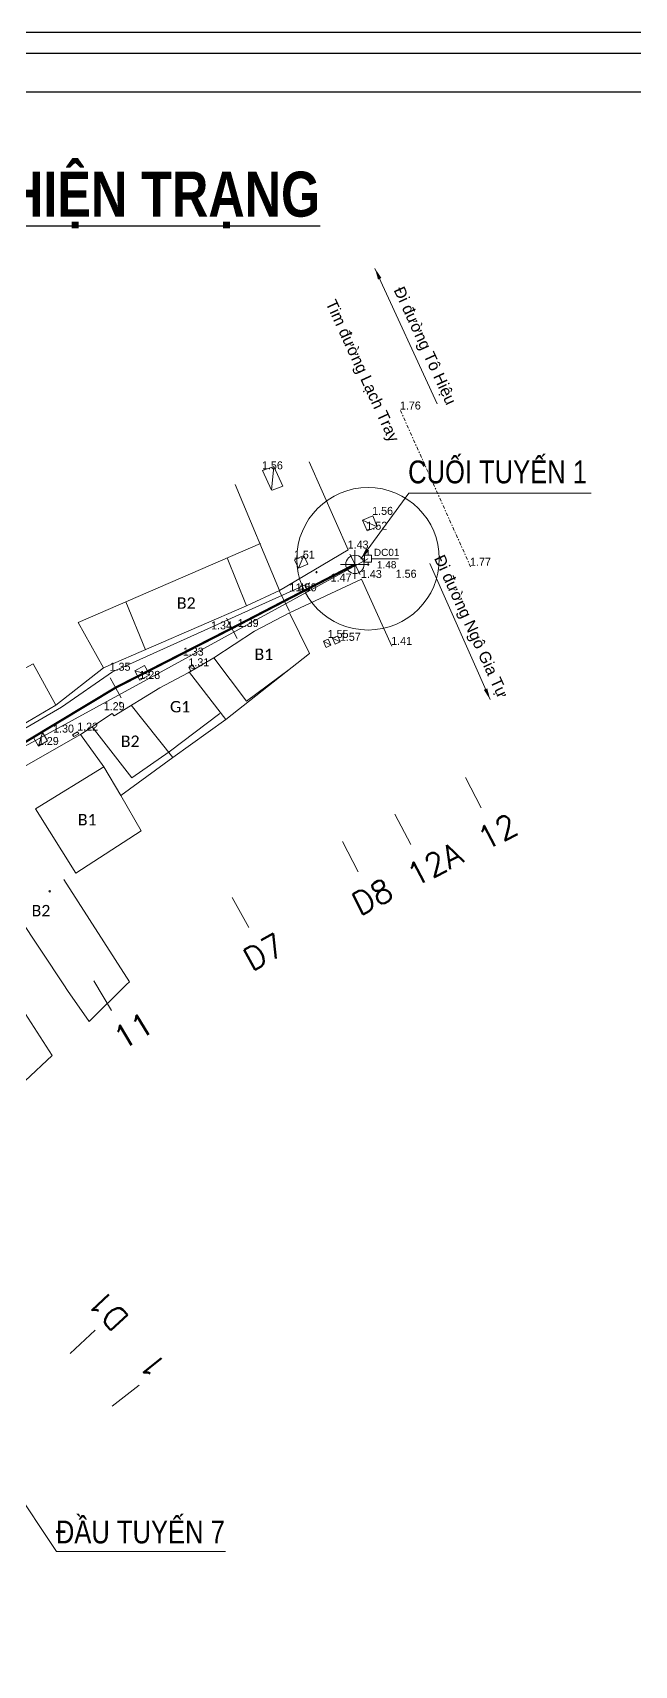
# Model space of a CAD drawing. Header units: metres. Extents: x 596585 to 599449, y 2303977 to 2307363.
# Drawn here: x 598327 to 598379.7, y 2304804.3 to 2304947.1 of the extents above; entities that cross this region are included whole.
import ezdxf
from ezdxf.enums import TextEntityAlignment as Align

# ---------------------------------------------------------------- set-up
doc = ezdxf.new("R2010")
doc.units = ezdxf.units.M
doc.header["$MEASUREMENT"] = 0
doc.header["$PDMODE"] = 2
doc.header["$PDSIZE"] = 0.1
for name, pattern in [('CENTERX2', [4, 2.5, -0.5, 0.5, -0.5]), ('DASHDOTTED', [0.2, 0.1, -0.05, 0, -0.05]), ('HIDDEN', [0.375, 0.25, -0.125])]:
    doc.linetypes.add(name, pattern=pattern)
for name, color, linetype in [('duong', 3, 'Continuous'), ('DUONG NUOC', 2, 'Continuous'), ('ga', 5, 'Continuous'), ('GHI CHU', 7, 'Continuous'), ('GHICHU', 7, 'Continuous'), ('KHUNGTEN', 5, 'Continuous'), ('KYHIEU', 250, 'Continuous'), ('pntelev', 2, 'Continuous'), ('thep', 2, 'Continuous'), ('tram', 6, 'Continuous'), ('TUYEN', 7, 'Continuous')]:
    doc.layers.add(name, color=color, linetype=linetype)
for name, color, linetype, lineweight in [('LC Dim', 8, 'Continuous', 18), ('LC Khac', 4, 'Continuous', 9), ('LC MANH DUT', 35, 'HIDDEN', 5), ('LC Net manh', 239, 'Continuous', 5), ('LC Text2', 7, 'Continuous', 25), ('Level 10', 7, 'Continuous', 0)]:
    doc.layers.add(name, color=color, linetype=linetype, lineweight=lineweight)
doc.styles.add('ghi chu', font='arial.ttf')
doc.styles.add('LC 1', font='')
doc.styles.add('LC3', font='', dxfattribs={"width": 0.8})
doc.styles.add('Legend', font='calibri.ttf')
doc.styles.add('STYLE1', font='')
doc.styles.add('T2', font='', dxfattribs={"width": 0.8})
doc.styles.add('TENCOC', font='Vnromanc.shx')
doc.styles.get('LC 1').set_extended_font_data('.VnAvantH', bold=True)
doc.styles.get('LC3').set_extended_font_data('.VnArialH', bold=True)
doc.styles.get('STYLE1').set_extended_font_data('.VnArial')
doc.styles.get('T2').set_extended_font_data('.VnArialH')
doc.dimstyles.get("Standard").update_dxf_attribs({"dimtxt": 0.18, "dimasz": 0.18, "dimexe": 0.18, "dimexo": 0.0625, "dimgap": 0.09, "dimtad": 0, "dimtih": 1, "dimtoh": 1, "dimdec": 4, "dimzin": 0, "dimdsep": 46, "dimtxsty": 'Standard', "dimcen": 0.09, "dimadec": 0, "dimazin": 0, "dimtfac": 1, "dimtdec": 4, "dimtofl": 0, "dimtmove": 0, "dimatfit": 3, "dimfxl": 1, "dimtolj": 1, "dimtzin": 0, "dimarcsym": 0})

# ---------------------------------------------------------------- blocks, each defined once
blk = doc.blocks.new('dc')
at = {"layer": 'KYHIEU', "color": 1, "lineweight": 0}
blk.add_lwpolyline([(-0.5, -0.5), (0.5, -0.5), (0.5, 0.5), (-0.5, 0.5)], close=True, dxfattribs=at)
at = {"layer": 'KYHIEU', "color": 1, "lineweight": 0, "const_width": 0.025}
blk.add_lwpolyline([(-0.04, 0, 1), (0.04, 0, 1)], format="xyb", close=True, dxfattribs=at)
at = {"layer": 'KYHIEU', "color": 1, "lineweight": 0}
for points in [[(0, 0.5), (0, 1)], [(0.5, 0), (1, 0)], [(-0.5, 0), (-1, 0)], [(0, -0.5), (0, -1)]]:
    blk.add_lwpolyline(points, dxfattribs=at)
blk = doc.blocks.new('a2')
at = {"layer": 'Defpoints', "flags": 128}
blk.add_lwpolyline([(297, 102.507), (0, 102.507), (0, -102.507), (297, -102.507)], close=True, dxfattribs=at)
at = {"layer": 'KHUNGTEN'}
blk.add_lwpolyline([(295.885, -100.496), (10, -100.496), (10, 101.392), (295.885, 101.392)], close=True, dxfattribs=at)
at = {"layer": 'thep'}
blk.add_lwpolyline([(293.77, -98.381), (12.115, -98.381), (12.115, 99.277), (293.77, 99.277)], close=True, dxfattribs=at)
blk = doc.blocks.new('TIEUDE1')
at = {"layer": 'LC Text2', "color": 7, "style": 'LC 1'}
blk.add_attdef('TIªU§Ò', text='', height=5, dxfattribs=at).set_placement((0, 0), align=Align.BOTTOM_CENTER)
blk.add_attdef('TL', text='', height=3, dxfattribs=at).set_placement((0, -2), align=Align.TOP_CENTER)
blk = doc.blocks.new('bu lon')
at = {"layer": 'LC Khac', "color": 9}
for p, q in [((0.786, 0), (-0.786, 0)), ((0, -0.786), (0, 0.786))]:
    blk.add_line(p, q, dxfattribs=at)
at = {"layer": 'LC Khac', "color": 7}
blk.add_circle((0, 0), 0.5, dxfattribs=at)
blk = doc.blocks.new('MM')
at = {"layer": 'LC Khac', "xscale": 2.289702860291335, "yscale": 2.289702860291335, "zscale": 2.289702860291335}
blk.add_blockref('bu lon', (0, 0), dxfattribs=at)
blk = doc.blocks.new('COCTRENTUYEN')
at = {"layer": 'TUYEN', "color": 2, "lineweight": 0}
for p, q in [((150.94, 257.83), (151.86, 256.05)), ((140.17, 252.24), (141.09, 250.46)), ((129.98, 247.03), (130.96, 245.28)), ((161.07, 238.3), (162.45, 235.64)), ((154.89, 235.09), (156.28, 232.43)), ((150.3, 232.71), (151.68, 230.05)), ((140.67, 227.8), (142.13, 225.18)), ((128.57, 220.5), (130.11, 217.93))]:
    blk.add_line(p, q, dxfattribs=at)
at = {"layer": 'TUYEN', "color": 3, "lineweight": 0}
for p, q in [((126.48, 187.9), (128.69, 189.94)), ((130.16, 183.29), (132.52, 185.15))]:
    blk.add_line(p, q, dxfattribs=at)
at = {"layer": 'TUYEN', "color": 1, "linetype": 'CENTERX2', "lineweight": 40, "const_width": 0.2}
blk.add_lwpolyline([(0, 0), (9.33, 34.54), (26.36, 91.65), (41.92, 141.27), (44.53, 156.91), (53.43, 191.27, -0.195591), (64.67, 206.38), (105, 230.82), (130.47, 246.16), (140.63, 251.35), (151.4, 256.94)], format="xyb", dxfattribs=at)
at = {"layer": 'TUYEN', "color": 2, "lineweight": 0, "flags": 128}
blk.add_lwpolyline([(144.76, 254.62), (145.68, 252.85)], dxfattribs=at)
at = {"layer": 'LC MANH DUT', "xscale": 0.6987324145411622, "yscale": 0.6987324145411622, "zscale": 0.6987324145411622, "rotation": 359.999216292062}
blk.add_blockref('MM', (151.4, 256.94, 0), dxfattribs=at)
at = {"layer": 'LC Text2', "style": 'T2', "width": 0.8}
for s, p in [('cuèi tuyÕn 1', (156.05, 264.03, 0)), ('®Çu tuyÕn 7', (125.24, 171.3, 0))]:
    blk.add_text(s, height=2, rotation=0.0008, dxfattribs=at).set_placement(p)
at = {"layer": 'TUYEN', "color": 2, "lineweight": 0, "style": 'TENCOC'}
for s, rotation, p in [('12', 27.4316, (162.8, 231.87)), ('12A', 27.4316, (156.62, 228.67)), ('D8', 27.4316, (151.82, 226.17)), ('D7', 29.0645, (142.37, 221.31)), ('11', 31.0494, (131.06, 214.41))]:
    blk.add_text(s, height=2, rotation=rotation, dxfattribs=at).set_placement(p)
at = {"layer": 'TUYEN', "color": 3, "lineweight": 0, "style": 'TENCOC'}
for s, rotation, p in [('D1', 132.6225, (131.74, 191.05)), ('1', 128.2765, (135.07, 186.76))]:
    blk.add_text(s, height=2, rotation=rotation, dxfattribs=at).set_placement(p)
at = {"layer": 'LC Dim', "lineweight": 0}
for points in [[(151.92, 257.43, 0), (156.1, 263.18, 0), (172.06, 263.18, 0)], [(121.41, 176.41), (125.29, 170.6), (140.09, 170.6)]]:
    blk.add_leader(points, dimstyle='Standard', override={"dimasz": 1, "dimgap": 0.09, "dimtad": 0, "dimdsep": 0, "dimtix": 1, "dimlwd": 0, "dimlwe": 0}, dxfattribs=at)

msp = doc.modelspace()

# ---------------------------------------------------------------- linework, layer by layer
at = {"layer": 'duong', "color": 4, "linetype": 'DASHDOTTED', "lineweight": 0, "ltscale": 3}
msp.add_line((598365.353, 2304900.389), (598359.219, 2304914.06), dxfattribs=at)
at = {"layer": 'duong', "color": 4, "linetype": 'Continuous', "lineweight": 0}
for p, q in [((598354.633, 2304901.889), (598351.24, 2304909.587)), ((598348.645, 2304898.325), (598354.633, 2304901.889)), ((598355.809, 2304899.321), (598349.501, 2304896.386)), ((598358.455, 2304893.467), (598355.809, 2304899.321)), ((598345.749, 2304896.977), (598333.246, 2304891.556)), ((598348.645, 2304898.325), (598345.749, 2304896.977)), ((598346.451, 2304894.763), (598349.501, 2304896.386)), ((598342.904, 2304892.45), (598346.451, 2304894.763)), ((598333.246, 2304891.556), (598329.072, 2304888.298)), ((598340.637, 2304891.126), (598342.904, 2304892.45)), ((598334.163, 2304887.366), (598338.17, 2304889.811)), ((598338.17, 2304889.811), (598340.637, 2304891.126)), ((598329.072, 2304888.298), (598325.614, 2304886.255)), ((598331.219, 2304885.731), (598333.994, 2304887.569)), ((598333.994, 2304887.569), (598334.163, 2304887.366)), ((598324.219, 2304881.734), (598331.219, 2304885.731))]:
    msp.add_line(p, q, dxfattribs=at)
at = {"layer": 'duong', "linetype": 'Continuous', "lineweight": 0}
msp.add_circle((598356.376, 2304901.103), 6.233, dxfattribs=at)
at = {"layer": 'DUONG NUOC', "linetype": 'Continuous', "lineweight": 0, "flags": 128}
for points in [[(598329.572, 2304888.118), (598334.03, 2304891.199), (598351.293, 2304898.99)], [(598329.572, 2304888.118), (598305.398, 2304874.059), (598291.124, 2304865.895), (598261.726, 2304847.35), (598256.09, 2304836.468), (598250.121, 2304812.444), (598241.139, 2304781.324)]]:
    msp.add_lwpolyline(points, dxfattribs=at)
at = {"layer": 'ga', "linetype": 'Continuous', "lineweight": 0}
for p, q in [((598347.155, 2304908.826), (598348.133, 2304909.175)), ((598347.948, 2304907.118), (598347.155, 2304908.826)), ((598348.133, 2304909.175), (598347.948, 2304907.118)), ((598348.926, 2304907.467), (598348.133, 2304909.175)), ((598355.899, 2304904.487), (598356.792, 2304904.846)), ((598356.288, 2304903.545), (598355.899, 2304904.487)), ((598355.899, 2304904.487), (598357.182, 2304903.904)), ((598356.288, 2304903.545), (598357.182, 2304903.904)), ((598350.754, 2304901.39), (598350.309, 2304900.266)), ((598351.119, 2304900.642), (598350.754, 2304901.39)), ((598350.309, 2304900.266), (598349.944, 2304901.014)), ((598351.119, 2304900.642), (598350.309, 2304900.266)), ((598353.279, 2304894.163), (598353.95, 2304893.822)), ((598352.475, 2304893.887), (598353.117, 2304893.554)), ((598335.971, 2304891.302), (598336.83, 2304891.767)), ((598336.427, 2304890.495), (598335.971, 2304891.302)), ((598335.974, 2304891.303), (598337.285, 2304890.961)), ((598340.703, 2304891.598), (598341.238, 2304891.477)), ((598336.427, 2304890.495), (598337.285, 2304890.961)), ((598327.901, 2304885.911), (598327.551, 2304884.711)), ((598330.536, 2304885.71), (598330.975, 2304885.964)), ((598330.63, 2304885.546), (598331.068, 2304885.8))]:
    msp.add_line(p, q, dxfattribs=at)
at = {"layer": 'ga', "linetype": 'Continuous', "lineweight": 0, "flags": 128}
for points in [[(598347.978, 2304907.102), (598348.926, 2304907.467)], [(598356.792, 2304904.846), (598357.182, 2304903.904)], [(598349.944, 2304901.014), (598350.754, 2304901.39)], [(598352.9, 2304894.081), (598352.475, 2304893.887)], [(598353.117, 2304893.554), (598352.9, 2304894.081)], [(598353.727, 2304894.359), (598353.279, 2304894.163)], [(598353.502, 2304893.626), (598353.279, 2304894.163)], [(598353.95, 2304893.822), (598353.727, 2304894.359)], [(598352.692, 2304893.36), (598352.475, 2304893.887)], [(598353.117, 2304893.554), (598352.707, 2304893.351)], [(598353.95, 2304893.822), (598353.502, 2304893.626)], [(598336.83, 2304891.767), (598337.285, 2304890.961)], [(598340.703, 2304891.598), (598341.031, 2304891.831), (598341.238, 2304891.477)], [(598340.703, 2304891.598), (598340.892, 2304891.274)], [(598327.113, 2304885.46), (598327.901, 2304885.911)], [(598328.339, 2304885.162), (598327.901, 2304885.911)], [(598330.536, 2304885.71), (598330.63, 2304885.546)], [(598330.975, 2304885.964), (598331.068, 2304885.8)], [(598327.551, 2304884.711), (598327.113, 2304885.46)], [(598327.551, 2304884.711), (598328.339, 2304885.162)]]:
    msp.add_lwpolyline(points, dxfattribs=at)
at = {"layer": 'GHICHU', "lineweight": 0}
msp.add_line((598357.001, 2304901.103), (598359.055, 2304901.103), dxfattribs=at)
at = {"layer": 'Level 10', "color": 8, "linetype": 'ByBlock', "lineweight": 13}
for p, q in [((598348.645, 2304898.325), (598344.75, 2304907.587)), ((598331.02, 2304895.52), (598346.96, 2304902.44)), ((598333.246, 2304891.556), (598331.02, 2304895.52)), ((598343.93, 2304887.03), (598351.244, 2304892.808)), ((598327.1, 2304891.92), (598329.072, 2304888.298)), ((598343.93, 2304887.03), (598340.75, 2304891.15)), ((598339.31, 2304883.72), (598335.67, 2304888.286)), ((598339.31, 2304883.72), (598343.93, 2304887.03)), ((598333.28, 2304882.89), (598331.219, 2304885.731)), ((598334.76, 2304880.4), (598333.28, 2304882.89)), ((598334.76, 2304880.4), (598339.31, 2304883.72)), ((598336.53, 2304877.31), (598334.76, 2304880.4)), ((598330.81, 2304873.59), (598336.53, 2304877.31)), ((598316.331, 2304876.896), (598328.75, 2304857.65)), ((598335.51, 2304864.1), (598329.76, 2304873.05)), ((598329.76, 2304873.05), (598335.51, 2304864.1)), ((598329.76, 2304863.84), (598325.79, 2304869.8)), ((598335.51, 2304864.1), (598335.25, 2304863.87)), ((598330.1, 2304863.33), (598329.76, 2304863.84)), ((598331.98, 2304860.63), (598330.1, 2304863.33)), ((598335.25, 2304863.87), (598331.98, 2304860.63)), ((598328.75, 2304857.65), (598323.33, 2304852.58))]:
    msp.add_line(p, q, dxfattribs=at)
at = {"layer": 'Level 10', "color": 8, "linetype": 'ByBlock', "lineweight": 0}
for p, q in [((598345.749, 2304896.977), (598344.07, 2304901.19)), ((598336.919, 2304893.149), (598335.2, 2304897.33)), ((598349.501, 2304896.386), (598351.244, 2304892.808)), ((598323.57, 2304890.02), (598327.1, 2304891.92)), ((598342.904, 2304892.45), (598345.75, 2304888.65)), ((598345.75, 2304888.65), (598349.48, 2304891.43)), ((598338.99, 2304884.2), (598343.42, 2304887.58)), ((598332.24, 2304886.39), (598335.72, 2304881.95)), ((598335.72, 2304881.95), (598338.99, 2304884.2)), ((598327.29, 2304879.23), (598333.28, 2304882.89)), ((598330.81, 2304873.59), (598327.29, 2304879.23))]:
    msp.add_line(p, q, dxfattribs=at)
at = {"layer": 'Level 10', "color": 8, "linetype": 'Continuous', "lineweight": 0}
for p in [(598351.87, 2304899.93), (598351.87, 2304899.93), (598334.7, 2304888.49), (598328.53, 2304872.02)]:
    msp.add_point(p, dxfattribs=at)
at = {"layer": 'tram', "linetype": 'Continuous', "lineweight": 0, "flags": 128}
msp.add_lwpolyline([(598292.007, 2304865.923), (598356.372, 2304901.097)], dxfattribs=at)

# ---------------------------------------------------------------- block references
at = {"layer": 'GHICHU', "lineweight": 0}
ref = msp.add_blockref('dc', (598356.376, 2304901.103), dxfattribs=dict(at, xscale=0.6250000000103964, yscale=0.6250000000103964, zscale=0.6250000000103964))
ref.add_attrib('T1', 'DC01', dxfattribs={"layer": '0', "color": 1, "height": 0.625, "style": 'STYLE1'}).set_placement((598358.009, 2304901.349), align=Align.CENTER)
ref.add_attrib('4.700', '1.48', dxfattribs={"layer": '0', "color": 1, "height": 0.625, "style": 'STYLE1'}).set_placement((598358.009, 2304900.268), align=Align.CENTER)
at = {"layer": 'LC Text2'}
ref = msp.add_blockref('TIEUDE1', (598328.59, 2304929.847, 0), dxfattribs=dict(at, xscale=0.8000020620485555, yscale=0.8000020620485555, zscale=0.8000020620485555, rotation=359.9999999976748))
ref.add_attrib('TIªU§Ò', '%%Ub×nh ®å hiÖn tr¹ng', dxfattribs={"color": 7, "height": 3.93954, "rotation": 360, "style": 'LC3', "width": 0.8}).set_placement((598328.59, 2304929.847), align=Align.BOTTOM_CENTER)
at = {"layer": 'LC Text2', "linetype": 'Continuous', "lineweight": 0}
msp.add_blockref('COCTRENTUYEN', (598203.833, 2304643.669), dxfattribs=at)
at = {"layer": 'pntelev', "linetype": 'Continuous', "lineweight": 0, "xscale": 1.6, "yscale": 1.6, "zscale": 1.6}
msp.add_blockref('a2', (598022.944, 2304783.116), dxfattribs=at)

# ---------------------------------------------------------------- texts
at = {"layer": 'GHI CHU', "linetype": 'Continuous', "lineweight": 0, "char_height": 1, "attachment_point": 1, "rotation": 294.59203, "style": 'ghi chu'}
for s, insert in [('\\pt3;Đi đường Tô Hiệu', (598359.51, 2304925.035)), ('\\pt3;Tim đường Lạch Tray', (598353.553, 2304923.897)), ('\\pt3;Đi đường Ngô Gia Tự', (598363.04, 2304901.57))]:
    msp.add_mtext_dynamic_manual_height_columns(s, width=16.05815, gutter_width=1, heights=[0], dxfattribs=dict(at, insert=insert))
at = {"layer": 'LC Net manh', "color": 8}
for s, p in [('1.76', (598359.169, 2304914.157)), ('1.56', (598347.105, 2304908.924)), ('1.56', (598356.742, 2304904.944)), ('1.52', (598356.238, 2304903.642)), ('1.43', (598354.599, 2304901.992)), ('1.51', (598349.894, 2304901.111)), ('1.47', (598353.107, 2304899.108)), ('1.43', (598355.759, 2304899.419)), ('1.56', (598358.8, 2304899.442)), ('1.77', (598365.303, 2304900.486)), ('1.49', (598349.495, 2304898.246)), ('1.50', (598350.059, 2304898.253)), ('1.34', (598342.65, 2304894.924)), ('1.39', (598344.982, 2304895.133)), ('1.55', (598352.85, 2304894.178)), ('1.57', (598353.916, 2304893.925)), ('1.41', (598358.405, 2304893.564)), ('1.33', (598340.179, 2304892.629)), ('1.35', (598333.774, 2304891.307)), ('1.28', (598336.377, 2304890.593)), ('1.31', (598340.669, 2304891.701)), ('1.29', (598333.26, 2304887.855)), ('1.29', (598327.501, 2304884.808)), ('1.30', (598328.832, 2304885.897)), ('1.22', (598330.94, 2304886.068))]:
    msp.add_text(s, height=0.7, dxfattribs=at).set_placement(p)
at = {"layer": 'Level 10', "color": 8, "linetype": 'Continuous', "lineweight": 13, "style": 'Legend'}
for s, p in [('B2', (598339.658, 2304896.728)), ('B1', (598346.448, 2304892.249)), ('G1', (598339.052, 2304887.663)), ('B2', (598334.756, 2304884.635)), ('B1', (598331, 2304877.78)), ('B2', (598326.95, 2304869.82))]:
    msp.add_text(s, height=1, dxfattribs=at).set_placement(p)

# ---------------------------------------------------------------- leaders
at = {"linetype": 'Continuous', "lineweight": 0}
for points in [[(598356.983, 2304926.505), (598362.412, 2304914.663)], [(598367.062, 2304888.782), (598361.782, 2304900.691)]]:
    msp.add_leader(points, dimstyle='Standard', override={"dimasz": 1, "dimgap": 0.09, "dimtad": 0, "dimdsep": 0, "dimtix": 1, "dimlwd": 0, "dimlwe": 0}, dxfattribs=at)

doc.saveas('drawing.dxf')
